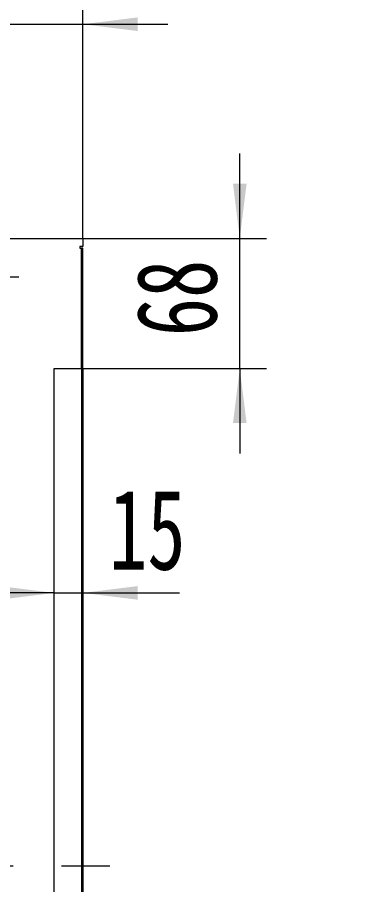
# Model space of a CAD drawing. Header units: millimetres. Extents: x 1 to 4201, y 2 to 2972.
# Drawn here: x 2130 to 2381, y 1687 to 2335 of the extents above; entities that cross this region are included whole.
import ezdxf

# ---------------------------------------------------------------- set-up
doc = ezdxf.new("R2010")
doc.units = ezdxf.units.MM
doc.header["$LTSCALE"] = 10
doc.linetypes.add('CENTERX2', pattern=[20.32, 12.7, -2.54, 2.54, -2.54])
doc.layers.add('A-TITLEBLOCK', color=7, linetype='Continuous', lineweight=15)
doc.styles.add('SLDTEXTSTYLE0', font='TXT', dxfattribs={"width": 0.7, "bigfont": 'bigfont'})
doc.styles.add('SLDTEXTSTYLE1', font='TXT', dxfattribs={"width": 0.7})
doc.dimstyles.new('SLDDIMSTYLE0', dxfattribs={"dimtxt": 60, "dimasz": 40.8, "dimexe": 0, "dimexo": 0.0625, "dimgap": 15, "dimtad": 2, "dimlfac": 0.7, "dimrnd": 1e-09, "dimzin": 12, "dimdsep": 46, "dimtxsty": 'SLDTEXTSTYLE1', "dimsah": 1, "dimcen": 0.09, "dimadec": 0, "dimazin": 3, "dimtfac": 1, "dimtmove": 0, "dimatfit": 0, "dimfxl": 0, "dimfrac": 2, "dimtolj": 1, "dimtzin": 12, "dimarcsym": 0})
doc.dimstyles.new('SLDDIMSTYLE3', dxfattribs={"dimtxt": 60, "dimasz": 40.8, "dimexe": 0, "dimexo": 0.0625, "dimgap": 15, "dimtad": 2, "dimlfac": 0.7, "dimrnd": 1e-09, "dimzin": 12, "dimdsep": 46, "dimtxsty": 'SLDTEXTSTYLE1', "dimblk1": 'NONE', "dimsah": 1, "dimcen": 0, "dimadec": 0, "dimazin": 3, "dimtfac": 1, "dimtmove": 0, "dimatfit": 3, "dimldrblk": 'NONE', "dimfxl": 0, "dimfrac": 2, "dimtolj": 1, "dimtzin": 12, "dimarcsym": 0})

# ---------------------------------------------------------------- blocks, each defined once
blk = doc.blocks.new('_D_13')
at = {"layer": 'A-TITLEBLOCK'}
for p, q in [((2110.84, 2169.43), (2110.84, 2265.15)), ((2110.84, 2140.86), (2110.84, 2169.43)), ((1986.02, 2140.86), (2130.84, 2140.86)), ((2110.84, 2140.86), (2110.84, 2077.36))]:
    blk.add_line(p, q, dxfattribs=at)
for points in [[(2110.84, 2169.43), (2115.92, 2210.23), (2105.76, 2210.23)], [(2110.84, 2140.86), (2105.76, 2100.06), (2115.92, 2100.06)]]:
    blk.add_solid(points, dxfattribs=at)
at = {"layer": 'A-TITLEBLOCK', "insert": (2033.5, 2212.48), "char_height": 60, "attachment_point": 1, "rotation": 90, "style": 'SLDTEXTSTYLE1'}
blk.add_mtext('20', dxfattribs=at)
blk = doc.blocks.new('_D_15')
at = {"layer": 'A-TITLEBLOCK'}
for p, q in [((1986.02, 2169.43), (1986.02, 2349.43)), ((2178.87, 2169.43), (2178.87, 2349.43)), ((1986.02, 2329.43), (1922.52, 2329.43)), ((1986.02, 2329.43), (2178.87, 2329.43)), ((2178.87, 2329.43), (2242.37, 2329.43))]:
    blk.add_line(p, q, dxfattribs=at)
for points in [[(1986.02, 2329.43), (1945.22, 2334.51), (1945.22, 2324.35)], [(2178.87, 2329.43), (2219.67, 2324.35), (2219.67, 2334.51)]]:
    blk.add_solid(points, dxfattribs=at)
at = {"layer": 'A-TITLEBLOCK', "insert": (2042.42, 2406.77), "char_height": 60, "attachment_point": 1, "style": 'SLDTEXTSTYLE1'}
blk.add_mtext('135', dxfattribs=at)
blk = doc.blocks.new('_D_16')
at = {"layer": 'A-TITLEBLOCK'}
for p, q in [((2157.45, 1904.7), (2093.95, 1904.7)), ((2157.45, 1904.7), (2178.87, 1904.7)), ((2178.87, 1904.7), (2251.11, 1904.7))]:
    blk.add_line(p, q, dxfattribs=at)
for points in [[(2157.45, 1904.7), (2116.65, 1909.78), (2116.65, 1899.62)], [(2178.87, 1904.7), (2219.67, 1899.62), (2219.67, 1909.78)]]:
    blk.add_solid(points, dxfattribs=at)
at = {"layer": 'A-TITLEBLOCK', "insert": (2198.45, 1982.04), "char_height": 60, "attachment_point": 1, "style": 'SLDTEXTSTYLE1'}
blk.add_mtext('15', dxfattribs=at)
blk = doc.blocks.new('_D_17')
at = {"layer": 'A-TITLEBLOCK'}
for p, q in [((2296.14, 2169.43), (2296.14, 2232.93)), ((2178.87, 2169.43), (2316.14, 2169.43)), ((2296.14, 2072.29), (2296.14, 2169.43)), ((2178.87, 2072.29), (2316.14, 2072.29)), ((2296.14, 2072.29), (2296.14, 2008.79))]:
    blk.add_line(p, q, dxfattribs=at)
for points in [[(2296.14, 2169.43), (2301.22, 2210.23), (2291.06, 2210.23)], [(2296.14, 2072.29), (2291.06, 2031.49), (2301.22, 2031.49)]]:
    blk.add_solid(points, dxfattribs=at)
at = {"layer": 'A-TITLEBLOCK', "insert": (2218.8, 2096.44), "char_height": 60, "attachment_point": 1, "rotation": 90, "style": 'SLDTEXTSTYLE1'}
blk.add_mtext('68', dxfattribs=at)
blk = doc.blocks.new('_D_21')
at = {"layer": 'A-TITLEBLOCK'}
for q in [(1215.77, 2007.4), (1597.33, 1905.17)]:
    blk.add_line((1221.98, 2005.74), q, dxfattribs=at)
blk.add_solid([(1221.98, 2005.74), (1260.07, 1990.27), (1262.7, 2000.09)], dxfattribs=at)
at = {"layer": 'A-TITLEBLOCK', "insert": (1300.65, 2064.25), "char_height": 60, "attachment_point": 1, "rotation": 345, "style": 'SLDTEXTSTYLE0'}
blk.add_mtext('16-M4X10\\M+19786\\M+1928C', dxfattribs=at)
blk = doc.blocks.new('_NONE')

msp = doc.modelspace()

# ---------------------------------------------------------------- linework, layer by layer
at = {"color": 7, "linetype": 'Continuous', "lineweight": 15}
for p, q in [((1987.16, 2169.43), (2178.874, 2169.43)), ((2178.874, 2169.43), (2178.874, 2163.43)), ((2178.874, 2163.43), (2176.588, 2163.43)), ((2176.588, 2163.43), (2176.588, 2162.287)), ((2176.588, 2162.287), (2177.731, 2162.287)), ((2178.874, 2162.287), (2177.731, 2162.287)), ((2177.731, 2072.287), (2177.731, 2162.287)), ((2178.874, 2072.287), (2178.874, 2162.287)), ((2157.445, 1329.43), (2157.445, 2072.287)), ((2157.445, 2072.287), (2177.731, 2072.287)), ((2177.731, 2072.287), (2177.731, 1329.43)), ((2178.874, 2072.287), (2177.731, 2072.287)), ((2178.874, 2072.287), (2178.874, 1329.43))]:
    msp.add_line(p, q, dxfattribs=at)
at = {"layer": 'A-TITLEBLOCK', "linetype": 'CENTERX2', "lineweight": 0, "ltscale": 1.428571}
msp.add_line((711.432, 1700.858), (2198.874, 1700.858), dxfattribs=at)

# ---------------------------------------------------------------- dimensions: what is measured, and where the dimension line sits
at = {"layer": 'A-TITLEBLOCK'}
for base, p1, p2, picture, middle in [((2178.874, 2329.43), (1986.017, 2169.43), (2178.874, 2169.43), '_D_15', (2081.915, 2329.43)), ((2178.874, 1904.7), (2157.445, 2072.287), (2178.874, 2162.287), '_D_16', (2224.78, 1904.7))]:
    dim = msp.add_linear_dim(base=base, p1=p1, p2=p2, dimstyle='SLDDIMSTYLE0', dxfattribs=at)
    dim.commit()
    dim.dimension.update_dxf_attribs({"geometry": picture, "text_midpoint": middle, "dimtype": 160})
for base, p1, picture, middle in [((2110.843, 2169.43), (1986.017, 2140.858), '_D_13', (2110.843, 2238.816)), ((2296.141, 2169.43), (2178.874, 2072.287), '_D_17', (2296.141, 2122.69))]:
    dim = msp.add_linear_dim(base=base, p1=p1, p2=(2178.874, 2169.43), angle=90, dimstyle='SLDDIMSTYLE0', dxfattribs=at)
    dim.commit()
    dim.dimension.update_dxf_attribs({"geometry": picture, "text_midpoint": middle, "dimtype": 160})
dim = msp.add_diameter_dim_2p(p1=(1215.769, 2007.405), p2=(1221.979, 2005.741), text='16-M4X10螺柱', dimstyle='SLDDIMSTYLE3', override={"dimpost": '<>'}, dxfattribs=at)
dim.commit()
dim.dimension.update_dxf_attribs({"geometry": '_D_21', "text_midpoint": (1441.869, 1946.822), "dimtype": 163})

doc.saveas('drawing.dxf')
